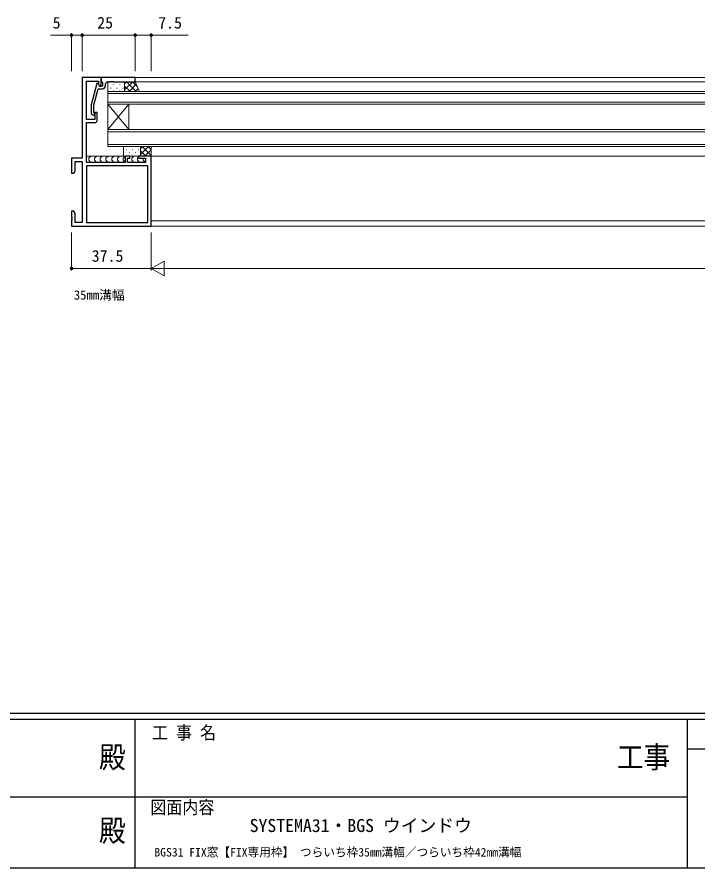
# Model space of a CAD drawing. Units: millimetres, scale not verified. Extents: x -793 to 793, y -564 to 564.
# Drawn here: x -73.4 to 247.8, y -564.1 to -162.7 of the extents above; entities that cross this region are included whole.
import ezdxf
from ezdxf.enums import TextEntityAlignment as Align

# ---------------------------------------------------------------- set-up
doc = ezdxf.new("R2010")
doc.units = ezdxf.units.MM
doc.header["$LTSCALE"] = 2
for name, color, linetype in [('0-1_USER1', 92, 'Continuous'), ('0-2_YKK_11', 134, 'Continuous'), ('0-7_YKK_ZWAK', 134, 'Continuous')]:
    doc.layers.add(name, color=color, linetype=linetype)
for name, color, linetype, lineweight in [('0-3_YKK_12', 40, 'Continuous', 18), ('0-4_YKK_13', 120, 'Continuous', 18), ('0-6_YKK_D', 200, 'Continuous', 18)]:
    doc.layers.add(name, color=color, linetype=linetype, lineweight=lineweight)
doc.styles.add('ＭＳ ゴシック', font='')
doc.styles.get('ＭＳ ゴシック').set_extended_font_data('MS Gothic')

msp = doc.modelspace()

# ---------------------------------------------------------------- linework, layer by layer
at = {"layer": '0-2_YKK_11'}
msp.add_line((-31.664, -195.1), (-31.664, -194.3), dxfattribs=at)
for points in [[(-42.664, -191.3), (-42.664, -229.3), (-47.664, -229.3), (-47.664, -236.3), (-46.664, -236.3), (-46.034, -235.209), (-46.034, -230.93), (-42.664, -230.93), (-42.664, -259.67), (-46.034, -259.67), (-46.034, -255.391), (-46.664, -254.3), (-47.664, -254.3), (-47.664, -256.842), (-47.544, -257.025), (-47.544, -257.575), (-47.664, -257.758), (-47.664, -257.842), (-47.544, -258.025), (-47.544, -258.575), (-47.664, -258.758), (-47.664, -261.3), (-10.164, -261.3), (-10.164, -228.3), (-16.164, -228.3), (-16.164, -229.3), (-12.864, -229.3), (-12.864, -231.3), (-21.364, -231.3), (-21.364, -229.3), (-20.164, -229.3), (-20.164, -228.3), (-22.364, -228.3), (-22.364, -231.3), (-40.664, -231.3), (-40.664, -212.5), (-36.664, -212.5)], [(-35.664, -211.5), (-35.664, -207.8), (-36.664, -207.8), (-36.664, -211), (-40.664, -211), (-40.664, -192.93), (-34.964, -192.93), (-34.964, -194.434), (-34.464, -195.3), (-33.664, -195.3), (-33.664, -191.3), (-42.664, -191.3)], [(-17.664, -191.3), (-33.664, -191.3), (-33.664, -193), (-33.364, -193.3), (-33.164, -193.5), (-33.164, -195.3), (-34.464, -195.3), (-35.157, -194.1), (-35.757, -194.1), (-38.464, -204.203), (-38.464, -208.149), (-37.688, -208.924)], [(-30.664, -193.3), (-29.622, -193.3), (-29.439, -193.18), (-28.889, -193.18), (-28.705, -193.3), (-28.622, -193.3), (-28.439, -193.18), (-27.889, -193.18), (-27.705, -193.3), (-17.664, -193.3), (-17.664, -191.3)], [(-36.839, -208.076), (-37.264, -207.651), (-37.264, -204.361), (-35.184, -196.6), (-33.164, -196.6)]]:
    msp.add_lwpolyline(points, dxfattribs=at)
msp.add_lwpolyline([(-11.794, -232.93), (-40.664, -232.93), (-40.664, -259.67), (-11.794, -259.67)], close=True, dxfattribs=at)
for centre, radius, start, end in [((-33.164, -195.1), 1.5, 270.00001, 359.99999), ((-30.664, -194.3), 1, 90.00001, 179.99999), ((-37.264, -208.5), 0.6, 224.99999, 45.00001), ((-36.664, -211.5), 1, 270.00001, 359.99999)]:
    msp.add_arc(centre, radius, start, end, dxfattribs=at)
at = {"layer": '0-3_YKK_12'}
for p, q in [((266.336, -191.3), (-17.964, -191.3)), ((266.336, -193.3), (-18.164, -193.3)), ((-30.664, -198.8), (266.336, -198.8)), ((266.336, -202.8), (-30.664, -202.8)), ((-30.664, -203.8), (-30.664, -215.8)), ((-30.664, -203.8), (-20.664, -215.8)), ((-30.664, -215.8), (-20.664, -203.8)), ((-20.664, -203.8), (-20.664, -215.8)), ((-30.664, -216.8), (266.336, -216.8)), ((266.336, -222.8), (-30.664, -222.8)), ((266.336, -228.3), (-40.664, -228.3)), ((266.336, -258.8), (-10.164, -258.8)), ((266.336, -261.3), (-10.164, -261.3))]:
    msp.add_line(p, q, dxfattribs=at)
for points in [[(266.336, -197.8), (-30.664, -197.8), (-30.664, -203.8), (266.336, -203.8)], [(266.336, -215.8), (-30.664, -215.8), (-30.664, -223.8), (266.336, -223.8)]]:
    msp.add_lwpolyline(points, dxfattribs=at)
at = {"layer": '0-4_YKK_13'}
for p, q in [((-29.254, -193.3), (-29.254, -193.32)), ((-29.254, -196.15), (-29.254, -196.35)), ((-27.839, -194.535), (-27.839, -194.735)), ((-26.424, -193.3), (-26.424, -193.32)), ((-26.424, -196.15), (-26.424, -196.35)), ((-25.009, -194.535), (-25.009, -194.735)), ((-23.594, -193.3), (-23.594, -193.32)), ((-23.594, -196.15), (-23.594, -196.35)), ((-18.847, -193.3), (-22.664, -197.117)), ((-21.675, -193.3), (-22.664, -194.288)), ((-20.128, -197.8), (-22.664, -195.264)), ((-17.3, -197.8), (-21.8, -193.3)), ((-17.157, -194.439), (-20.518, -197.8)), ((-16.618, -195.653), (-18.971, -193.3)), ((-16.287, -196.397), (-17.69, -197.8)), ((-27.839, -197.565), (-27.839, -197.765)), ((-25.009, -197.565), (-25.009, -197.765)), ((-20.434, -223.8), (-20.434, -223.813)), ((-17.604, -223.8), (-17.604, -223.813)), ((-11.445, -223.8), (-15.164, -227.518)), ((-14.274, -223.8), (-15.164, -224.69)), ((-10.164, -228.038), (-14.402, -223.8)), ((-10.164, -225.21), (-11.574, -223.8)), ((-21.869, -228.3), (-40.664, -228.3)), ((-21.849, -225.028), (-21.849, -225.228)), ((-21.849, -228.058), (-21.849, -228.258)), ((-15.868, -228.3), (-20.46, -228.3)), ((-20.434, -226.643), (-20.434, -226.843)), ((-19.019, -225.028), (-19.019, -225.228)), ((-19.019, -228.058), (-19.019, -228.258)), ((-17.604, -226.643), (-17.604, -226.843)), ((-16.189, -225.028), (-16.189, -225.228)), ((-16.189, -228.058), (-16.189, -228.258)), ((-12.73, -228.3), (-15.164, -225.867)), ((-10.164, -225.347), (-13.117, -228.3)), ((-10.164, -228.175), (-10.288, -228.3))]:
    msp.add_line(p, q, dxfattribs=at)
for points in [[(-22.664, -193.3), (-22.664, -197.8), (-30.664, -197.8), (-30.664, -193.3)], [(-22.664, -197.8), (-15.664, -197.8), (-17.664, -193.3), (-22.664, -193.3)], [(-15.164, -228.3), (-15.164, -223.8), (-23.164, -223.8), (-23.164, -228.3)], [(-15.164, -223.8), (-10.164, -223.8), (-10.164, -228.3), (-15.164, -228.3)]]:
    msp.add_lwpolyline(points, close=True, dxfattribs=at)
for points in [[(-38.61, -228.3), (-39.61, -229.3), (-39.61, -230.3), (-38.61, -231.3)], [(-35.903, -228.3), (-36.903, -229.3), (-36.903, -230.3), (-35.903, -231.3)], [(-33.195, -228.3), (-34.195, -229.3), (-34.195, -230.3), (-33.195, -231.3)], [(-30.487, -228.3), (-31.487, -229.3), (-31.487, -230.3), (-30.487, -231.3)], [(-27.779, -228.3), (-28.779, -229.3), (-28.779, -230.3), (-27.779, -231.3)], [(-25.071, -228.3), (-26.071, -229.3), (-26.071, -230.3), (-25.071, -231.3)], [(-22.364, -228.3), (-23.364, -229.3), (-23.364, -230.3), (-22.452, -231.212)], [(-18.279, -228.3), (-19.279, -229.3), (-19.279, -230.3), (-18.279, -231.3)], [(-16.164, -228.892), (-16.571, -229.3), (-16.571, -230.3), (-15.571, -231.3)], [(-13.864, -229.3), (-13.864, -229.3), (-13.864, -230.3), (-12.952, -231.212)]]:
    msp.add_lwpolyline(points, dxfattribs=at)
at = {"layer": '0-6_YKK_D'}
for p, q in [((-47.664, -188.3), (-47.664, -170.3)), ((-42.664, -188.3), (-42.664, -170.3)), ((-42.664, -188.3), (-42.664, -170.3)), ((-17.664, -171.3), (-42.664, -171.3)), ((-17.664, -188.3), (-17.664, -170.3)), ((-17.664, -188.3), (-17.664, -170.3)), ((-10.164, -188.3), (-10.164, -170.3)), ((-47.664, -264.3), (-47.664, -282.3)), ((-10.164, -264.3), (-10.164, -282.3)), ((-10.164, -264.3), (-10.164, -282.3)), ((-10.164, -281.3), (-4.102, -277.8)), ((-4.102, -284.8), (-4.102, -277.8)), ((-10.164, -281.3), (-47.664, -281.3)), ((-10.164, -281.3), (-4.102, -284.8)), ((-10.164, -281.3), (1.961, -281.3)), ((-3.164, -281.3), (538.836, -281.3))]:
    msp.add_line(p, q, dxfattribs=at)
for points in [[(-42.664, -171.3), (-47.664, -171.3), (-57.56, -171.3)], [(-17.664, -171.3), (-10.164, -171.3), (7.233, -171.3)]]:
    msp.add_lwpolyline(points, dxfattribs=at)
for centre in [(-47.664, -171.3), (-42.664, -171.3), (-42.664, -171.3), (-17.664, -171.3), (-17.664, -171.3), (-10.164, -171.3), (-47.664, -281.3)]:
    msp.add_circle(centre, 0.637, dxfattribs=at)
at = {"layer": '0-7_YKK_ZWAK'}
for p, q in [((752.2, -491.3), (-787.8, -491.3)), ((676.6, -494.1), (-787.8, -494.1)), ((-17.8, -494.1), (-17.8, -564.1)), ((242.6, -494.1), (242.6, -564.1)), ((378.968, -508.099), (242.6, -508.099)), ((-272.6, -530.499), (-15, -530.499)), ((-15, -530.499), (242.6, -530.499)), ((-787.8, -564.1), (676.6, -564.1))]:
    msp.add_line(p, q, dxfattribs=at)

# ---------------------------------------------------------------- texts
at = {"layer": '0-1_USER1', "style": 'ＭＳ ゴシック'}
msp.add_text('35mm溝幅', height=4.399, dxfattribs=at).set_placement((-46.647, -297.351), align=Align.BOTTOM_LEFT)
at = {"layer": '0-1_USER1', "color": 3, "style": 'ＭＳ ゴシック'}
for s, height, p in [('SYSTEMA31・BGS ウインドウ', 6.158, (36.274, -548.998)), ('BGS31 FIX窓【FIX専用枠】 つらいち枠35mm溝幅／つらいち枠42mm溝幅', 4.032, (-8.632, -559.899))]:
    msp.add_text(s, height=height, dxfattribs=at).set_placement(p, align=Align.BOTTOM_LEFT)
at = {"layer": '0-6_YKK_D', "style": 'ＭＳ ゴシック'}
for s, p in [('5', (-56.614, -169.8)), ('25', (-35.618, -169.8)), ('7.5', (-6.838, -169.8)), ('37.5', (-38.203, -279.8))]:
    msp.add_text(s, height=5.499, dxfattribs=at).set_placement(p, align=Align.BOTTOM_LEFT)
at = {"layer": '0-7_YKK_ZWAK', "style": 'ＭＳ ゴシック', "width": 0.9}
for s, height, p in [('工 事 名', 6.158, (-9.776, -505.166)), ('工事', 10.26, (209.463, -520.013)), ('殿', 10.26, (-34.764, -520.013)), ('図面内容', 6.158, (-10.565, -540.397)), ('殿', 10.26, (-34.764, -554.656))]:
    msp.add_text(s, height=height, dxfattribs=at).set_placement(p, align=Align.BOTTOM_LEFT)

doc.saveas('drawing.dxf')
